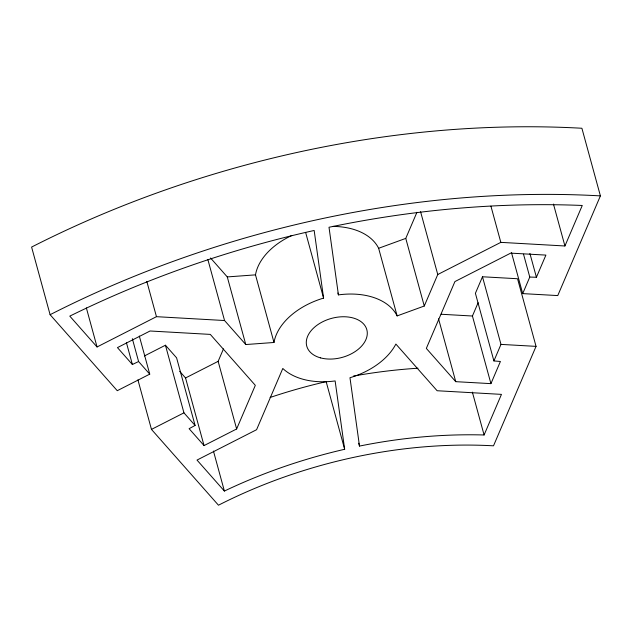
<?xml version="1.0" encoding="UTF-8"?>
<svg xmlns="http://www.w3.org/2000/svg" width="632" height="632" viewBox="0 0 632 632"><rect width="100%" height="100%" fill="white"/><g stroke="black" fill="none" stroke-linecap="round" stroke-linejoin="round"><path stroke-width="0.95" d="M144.38 355.958L165.442 345.222L176.589 357.831L195.09 425.454L189.11 428.686L204.049 445.584L236.637 428.97L218.135 361.346L223.475 348.88M236.637 428.97L255.32 385.338L210.298 334.399L150.053 330.994L117.457 347.608L132.388 364.506L138.59 361.528L149.737 374.136L117.26 390.695L50.102 314.697L31.6 247.073A737.615 479.04 -15.3 0 1 581.898 128.256L600.4 195.881L557.764 295.579L522.703 293.611L511.493 252.658M337.907 292.979L338.428 294.883A64.543 41.917 -15.3 0 1 397.141 315.905L424.269 306.022L405.768 238.39L416.938 212.289M424.269 306.022L437.755 274.517L420.557 211.649M137.918 379.872L151.467 429.397L218.467 505.205A368.804 239.52 -15.3 0 1 493.505 445.821L536.047 346.368L517.545 278.736L482.485 276.769L475.406 293.311L493.908 360.935L500.41 361.472L490.93 383.64L455.743 381.665L426.331 348.414L454.914 281.58L510.711 253.124L545.898 255.099L536.418 277.266L529.774 277.061L522.703 293.611M490.93 383.64L472.428 316.016L478.116 302.712M493.908 360.935L500.978 344.393L482.485 276.769M484.096 434.982L501.46 394.376L437.131 390.742L395.877 344.061A64.543 41.917 -15.3 0 1 349.97 377.731L359.497 446.081A383.94 249.348 -15.3 0 1 484.096 434.982L472.365 392.124M437.755 274.517L500.828 242.364L564.929 245.982L582.254 205.471A722.479 469.213 -15.3 0 0 329.003 227.259L338.428 294.883M97.052 346.968L156.46 316.679L224.55 320.527L245.777 344.543L273.996 342.481A64.543 41.917 -15.3 0 1 323.592 298.091L314.167 230.467A722.479 469.213 -15.3 0 0 69.789 316.118L97.052 346.968L86.363 307.91M179.701 371.347L185.547 377.96L218.135 361.346M151.467 429.397L183.944 412.846L195.09 425.454M332.89 226.414A64.543 41.917 -15.3 0 1 378.639 248.281L405.768 238.39M210.551 257.99L227.275 276.919L255.494 274.857A64.543 41.917 -15.3 0 1 291.81 235.491M441.152 314.254L472.428 316.016M500.978 344.393L536.047 346.368M224.392 491.056L197.01 460.072L256.584 429.705L282.804 368.464A64.543 41.917 -15.3 0 0 335.134 380.93L344.661 449.289A383.94 249.348 -15.3 0 0 224.392 491.056L213.45 451.051M553.458 204.073L564.929 245.982M529.908 253.456L536.418 277.266M523.525 254.206L529.774 277.061M490.93 206.166L500.828 242.364M438.545 318.797L455.743 381.665M378.639 248.281L397.141 315.905M305.612 232.363L323.592 298.091M358.715 443.229L359.497 446.081M344.661 449.289L326.159 381.665A383.94 249.348 -15.3 0 0 270.085 397.481M255.494 274.857L273.996 342.481M227.275 276.919L245.777 344.543M207.873 259.57L224.55 320.527M185.547 377.96L204.049 445.584M165.442 345.222L183.944 412.846M146.822 281.438L156.46 316.679M139.316 336.042L149.737 374.136M132.341 338.665L138.59 361.528M126.4 342.599L132.388 364.506M50.102 314.697A737.615 479.04 -15.3 0 1 600.4 195.881M353.359 376.095A383.94 249.348 -15.3 0 1 417.989 368.219M320.511 357.87A31.15 20.232 -15.3 0 0 367.271 334.036A31.15 20.232 -15.3 0 0 322.565 321.822A31.15 20.232 -15.3 0 0 320.511 357.87"/></g></svg>
